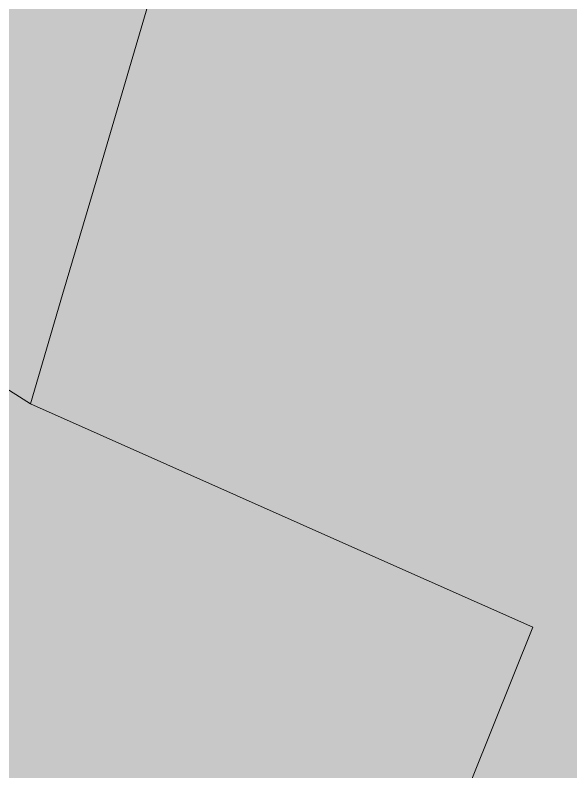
# Model space of a CAD drawing. Header units: metres. Extents: x -6 to 1255, y -2 to 532.
# Drawn here: x 356.61 to 371.31, y 416.22 to 436.25 of the extents above; entities that cross this region are included whole.
import ezdxf

# ---------------------------------------------------------------- set-up
doc = ezdxf.new("R2010")
doc.units = ezdxf.units.M
doc.header["$MEASUREMENT"] = 0
for name, color, linetype, lineweight, true_color in [('TPX_BUILDINGS', 7, 'CONTINUOUS', 0, 0x000000), ('TPX_BUILDINGS_HATCH', 7, 'CONTINUOUS', 0, 0xf0f0f0), ('TPX_CADASTRES', 7, 'CONTINUOUS', 0, 0x646464)]:
    doc.layers.add(name, color=color, linetype=linetype, lineweight=lineweight, true_color=true_color)

msp = doc.modelspace()

# ---------------------------------------------------------------- hatches: boundary and pattern name
at = {"layer": 'TPX_BUILDINGS_HATCH'}
for points in [[(344.944, 438.122), (343.774, 434.372), (345.804, 433.082), (357.014, 425.962), (357.864, 428.852), (358.774, 431.942), (360.384, 437.412), (361.454, 441.052), (362.074, 443.162), (362.334, 444.052), (351.254, 452.592), (350.244, 449.612), (349.832, 448.404), (348.354, 444.072), (347.414, 441.312), (346.514, 438.672), (346.184, 437.702), (344.944, 438.122)], [(357.864, 428.852), (357.014, 425.962), (366.074, 421.922), (370.304, 420.042), (368.704, 416.062), (367.404, 412.812), (372.024, 410.592), (375.994, 408.892), (376.954, 410.932), (378.724, 410.142), (381.644, 408.842), (381.824, 409.732), (383.284, 408.592), (385.924, 406.521), (384.504, 404.391), (382.884, 401.971), (386.884, 400.101), (389.024, 399.091), (394.554, 407.831), (396.034, 410.171), (396.964, 411.651), (397.144, 411.941), (398.454, 414.011), (398.864, 414.561), (362.334, 444.052), (362.074, 443.162), (361.454, 441.052), (360.384, 437.412), (358.774, 431.942), (357.864, 428.852)], [(329.394, 419.512), (328.624, 416.652), (332.574, 414.808), (332.284, 414.172), (335.504, 412.672), (335.799, 413.298), (340.874, 410.922), (350.714, 406.322), (355.401, 404.132), (355.024, 403.352), (358.264, 401.882), (358.61, 402.633), (362.574, 400.782), (363.914, 404.112), (365.394, 407.812), (366.324, 410.122), (367.404, 412.812), (368.704, 416.062), (370.304, 420.042), (366.074, 421.922), (357.014, 425.962), (345.804, 433.082), (343.774, 434.372), (342.094, 435.442), (340.674, 432.582), (333.634, 435.872), (332.504, 431.192), (331.254, 426.482), (330.334, 423.052), (329.394, 419.512)]]:
    msp.add_hatch(color=256, dxfattribs=at).paths.add_polyline_path(points)

# ---------------------------------------------------------------- linework, layer by layer
at = {"layer": 'TPX_BUILDINGS', "elevation": 0.042}
msp.add_lwpolyline([(344.944, 438.122), (343.774, 434.372), (345.804, 433.082), (357.014, 425.962), (357.864, 428.852), (358.774, 431.942), (360.384, 437.412), (361.454, 441.052), (362.074, 443.162), (362.334, 444.052), (351.254, 452.592), (350.244, 449.612), (349.832, 448.404), (348.354, 444.072), (347.414, 441.312), (346.514, 438.672), (346.184, 437.702)], close=True, dxfattribs=at)
for points in [[(398.864, 414.561), (362.334, 444.052), (362.074, 443.162), (361.454, 441.052), (360.384, 437.412), (358.774, 431.942), (357.864, 428.852), (357.014, 425.962), (366.074, 421.922), (370.304, 420.042), (368.704, 416.062)], [(332.284, 414.172), (335.504, 412.672), (335.799, 413.298), (340.874, 410.922), (350.714, 406.322), (355.401, 404.132), (355.024, 403.352), (358.264, 401.882), (358.61, 402.633), (362.574, 400.782), (363.914, 404.112), (365.394, 407.812), (366.324, 410.122), (367.404, 412.812), (368.704, 416.062), (370.304, 420.042), (366.074, 421.922), (357.014, 425.962), (345.804, 433.082), (343.774, 434.372), (342.094, 435.442), (340.674, 432.582), (333.634, 435.872)]]:
    msp.add_lwpolyline(points, dxfattribs=at)
at = {"layer": 'TPX_CADASTRES', "elevation": 0.024}
for points in [[(344.944, 438.123), (343.774, 434.373), (345.804, 433.083), (357.014, 425.962), (357.864, 428.852), (358.774, 431.942), (360.384, 437.412), (361.454, 441.052), (362.074, 443.162), (362.334, 444.052), (351.254, 452.593), (350.244, 449.613), (348.354, 444.073), (347.414, 441.313), (346.514, 438.673), (346.184, 437.703)], [(329.394, 419.513), (328.624, 416.653), (332.714, 414.743), (340.874, 410.923), (350.714, 406.322), (362.574, 400.782), (363.914, 404.112), (365.394, 407.812), (366.324, 410.122), (367.404, 412.812), (368.704, 416.062), (370.304, 420.042), (366.074, 421.922), (357.014, 425.962), (345.804, 433.083), (343.774, 434.373), (342.094, 435.443), (334.674, 440.143), (333.634, 435.873), (332.504, 431.193), (331.254, 426.483), (330.334, 423.053)]]:
    msp.add_lwpolyline(points, close=True, dxfattribs=at)
msp.add_lwpolyline([(398.864, 414.562), (362.334, 444.052), (362.074, 443.162), (361.454, 441.052), (360.384, 437.412), (358.774, 431.942), (357.864, 428.852), (357.014, 425.962), (366.074, 421.922), (370.304, 420.042), (368.704, 416.062)], dxfattribs=at)

doc.saveas('drawing.dxf')
